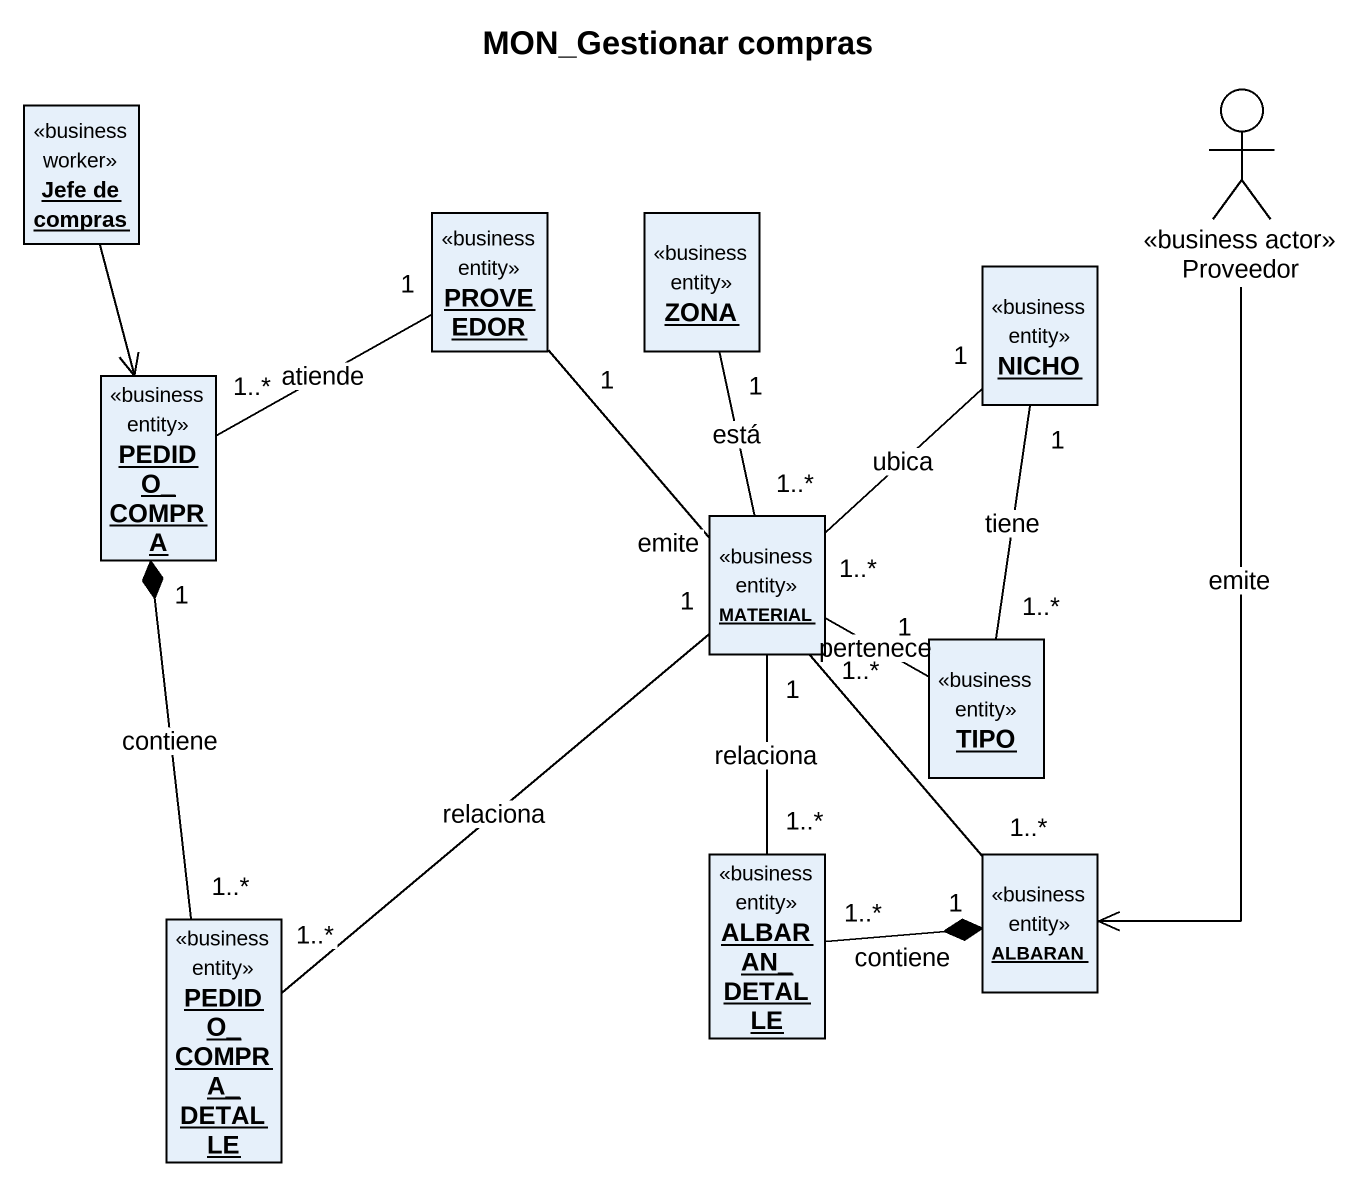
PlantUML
@startuml
title MON_Gestionar compras
allowmixing
hide circle
hide empty members
object "Jefe de compras" as Jefe_de_compras <<business worker>>
actor Proveedor <<business actor>>
object PROVEEDOR <<business entity>>
object ZONA <<business entity>>
object NICHO <<business entity>>
object PEDIDO_COMPRA <<business entity>>
object MATERIAL <<business entity>>
object TIPO <<business entity>>
object ALBARAN_DETALLE <<business entity>>
object ALBARAN <<business entity>>
object PEDIDO_COMPRA_DETALLE <<business entity>>
Jefe_de_compras --> PEDIDO_COMPRA
Proveedor --> ALBARAN : emite
PROVEEDOR "1" -- "1..*" ALBARAN : emite
ZONA "1" -- "1..*" MATERIAL : está
PEDIDO_COMPRA "1..*" -right- "1" PROVEEDOR : atiende
MATERIAL "1..*" -up- "1" NICHO : ubica
MATERIAL "1..*" -right- "1" TIPO : pertenece
TIPO "1..*" -up- "1" NICHO : tiene
ALBARAN_DETALLE "1..*" -up- "1" MATERIAL : relaciona
ALBARAN_DETALLE "1..*" -right-* "1" ALBARAN : contiene
PEDIDO_COMPRA_DETALLE "1..*" -up-* "1" PEDIDO_COMPRA : contiene
PEDIDO_COMPRA_DETALLE "1..*" -up- "1" MATERIAL : relaciona
@enduml
